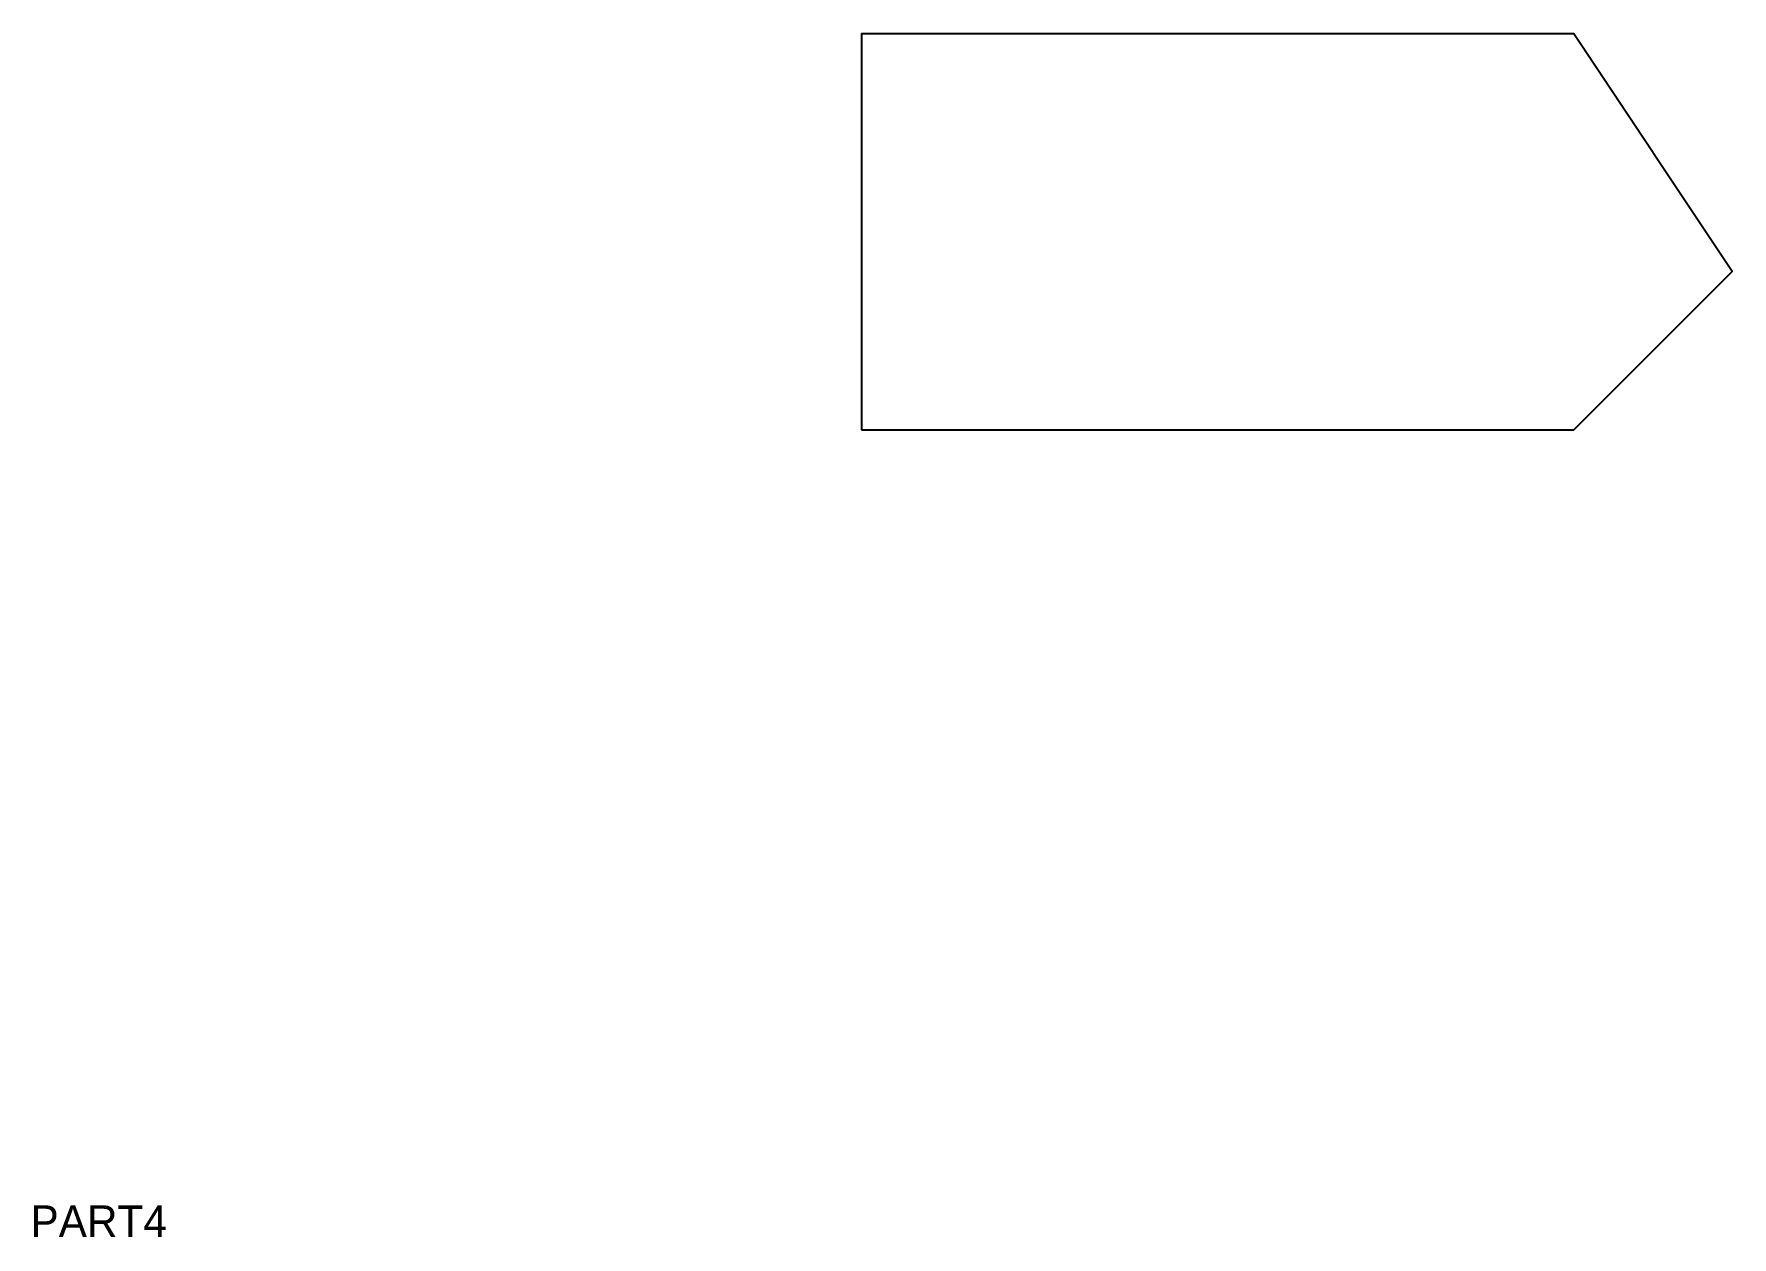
# Model space of a CAD drawing. Header units: metres. Extents: x 5 to 220, y -12 to 140.
import ezdxf

# ---------------------------------------------------------------- set-up
doc = ezdxf.new("R2010")
doc.units = ezdxf.units.M
doc.layers.add('ANNOTATION', color=7, linetype='Continuous')
doc.layers.add('OUTLINE', color=7, linetype='Continuous')

msp = doc.modelspace()

# ---------------------------------------------------------------- linework, layer by layer
at = {"layer": 'OUTLINE'}
msp.add_lwpolyline([(110, 90), (200, 90), (220, 110), (200, 140), (110, 140)], close=True, dxfattribs=at)

# ---------------------------------------------------------------- texts
at = {"layer": 'ANNOTATION'}
msp.add_text('PART4', height=4, dxfattribs=at).set_placement((5, -12))

doc.saveas('drawing.dxf')
